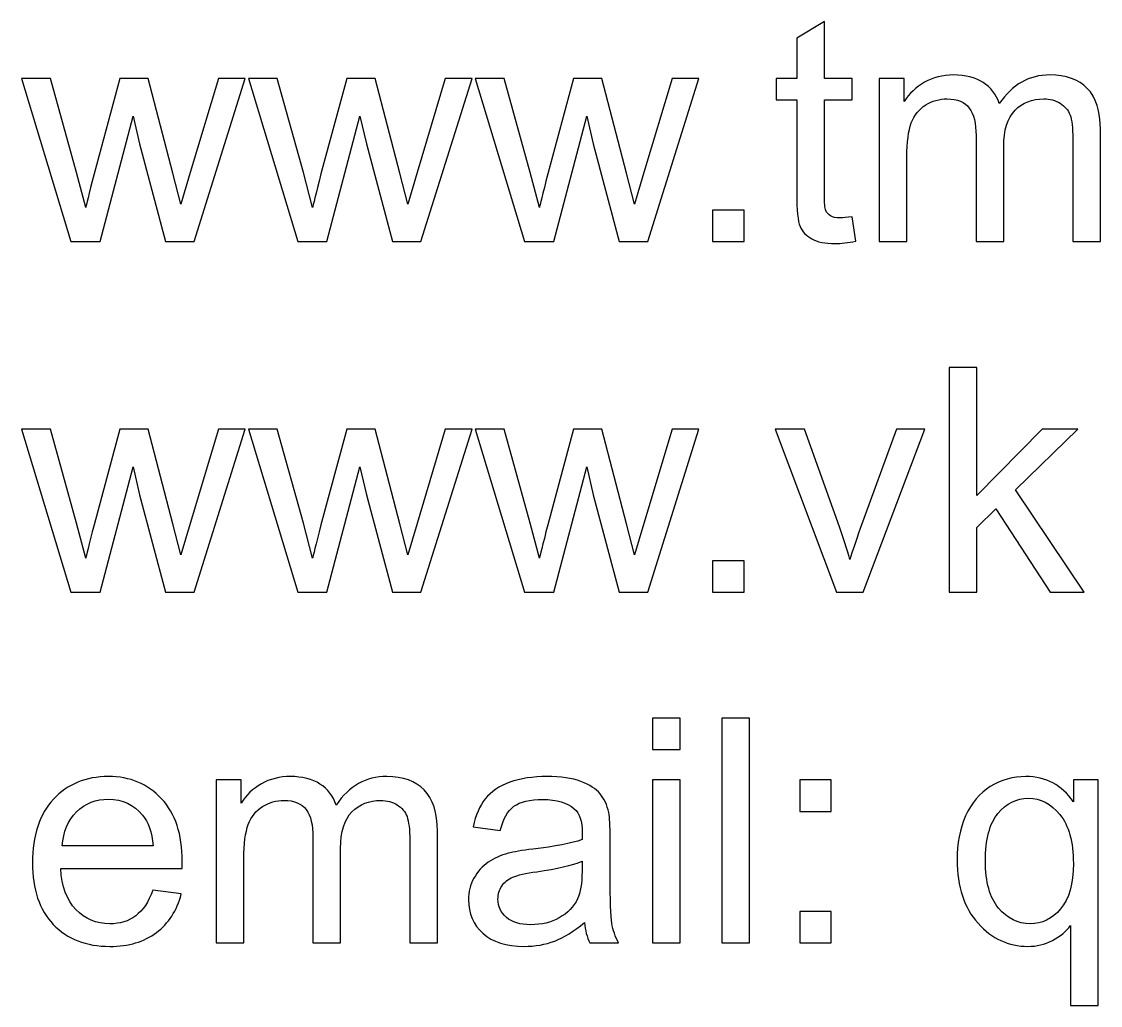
# Model space of a CAD drawing. Header units: centimetres. Extents: x 259 to 610, y 357 to 1252.
# Drawn here: x 290.04 to 302.15, y 985.26 to 996.31 of the extents above; entities that cross this region are included whole.
import ezdxf

# ---------------------------------------------------------------- set-up
doc = ezdxf.new("R2010")
doc.units = ezdxf.units.CM
doc.header["$MEASUREMENT"] = 0
doc.layers.add('layer 1', color=7, linetype='Continuous')

msp = doc.modelspace()

# ---------------------------------------------------------------- linework, layer by layer
at = {"layer": 'layer 1', "color": 250}
for points, knots in [([(299.36436, 994.11809), (299.36436, 994.11809), (299.40669, 993.8441), (299.40669, 993.8441), (299.40669, 993.8441), (299.31967, 993.82587), (299.24147, 993.81647), (299.17327, 993.81647), (299.17327, 993.81647), (299.06097, 993.81647), (298.97395, 993.8341), (298.91163, 993.86997), (298.91163, 993.86997), (298.84989, 993.90584), (298.80638, 993.95228), (298.7811, 994.01049), (298.7811, 994.01049), (298.75582, 994.0687), (298.74347, 994.191), (298.74347, 994.37738), (298.74347, 994.37738), (298.74347, 994.37738), (298.74347, 995.43218), (298.74347, 995.43218), (298.74347, 995.43218), (298.74347, 995.43218), (298.51416, 995.43218), (298.51416, 995.43218), (298.51416, 995.43218), (298.51416, 995.43218), (298.51416, 995.67207), (298.51416, 995.67207), (298.51416, 995.67207), (298.51416, 995.67207), (298.74347, 995.67207), (298.74347, 995.67207), (298.74347, 995.67207), (298.74347, 995.67207), (298.74347, 996.1248), (298.74347, 996.1248), (298.74347, 996.1248), (298.74347, 996.1248), (299.05391, 996.31119), (299.05391, 996.31119), (299.05391, 996.31119), (299.05391, 996.31119), (299.05391, 995.67207), (299.05391, 995.67207), (299.05391, 995.67207), (299.05391, 995.67207), (299.36436, 995.67207), (299.36436, 995.67207), (299.36436, 995.67207), (299.36436, 995.67207), (299.36436, 995.43218), (299.36436, 995.43218), (299.36436, 995.43218), (299.36436, 995.43218), (299.05391, 995.43218), (299.05391, 995.43218), (299.05391, 995.43218), (299.05391, 995.43218), (299.05391, 994.35974), (299.05391, 994.35974), (299.05391, 994.35974), (299.05391, 994.27096), (299.0592, 994.21393), (299.07038, 994.18865), (299.07038, 994.18865), (299.08096, 994.16336), (299.0986, 994.14337), (299.12329, 994.12809), (299.12329, 994.12809), (299.14799, 994.11339), (299.18326, 994.10574), (299.22913, 994.10574), (299.22913, 994.10574), (299.26323, 994.10574), (299.3085, 994.10986), (299.36436, 994.11809)], [0, 0, 0, 0, 0.04761905, 0.04761905, 0.04761905, 0.04761905, 0.0952381, 0.0952381, 0.0952381, 0.0952381, 0.14285714, 0.14285714, 0.14285714, 0.14285714, 0.19047619, 0.19047619, 0.19047619, 0.19047619, 0.23809524, 0.23809524, 0.23809524, 0.23809524, 0.28571429, 0.28571429, 0.28571429, 0.28571429, 0.33333333, 0.33333333, 0.33333333, 0.33333333, 0.38095238, 0.38095238, 0.38095238, 0.38095238, 0.42857143, 0.42857143, 0.42857143, 0.42857143, 0.47619048, 0.47619048, 0.47619048, 0.47619048, 0.52380952, 0.52380952, 0.52380952, 0.52380952, 0.57142857, 0.57142857, 0.57142857, 0.57142857, 0.61904762, 0.61904762, 0.61904762, 0.61904762, 0.66666667, 0.66666667, 0.66666667, 0.66666667, 0.71428571, 0.71428571, 0.71428571, 0.71428571, 0.76190476, 0.76190476, 0.76190476, 0.76190476, 0.80952381, 0.80952381, 0.80952381, 0.80952381, 0.85714286, 0.85714286, 0.85714286, 0.85714286, 0.9047619, 0.9047619, 0.9047619, 0.9047619, 1, 1, 1, 1]), ([(299.67068, 993.84116), (299.67068, 993.84116), (299.67068, 995.67207), (299.67068, 995.67207), (299.67068, 995.67207), (299.67068, 995.67207), (299.94938, 995.67207), (299.94938, 995.67207), (299.94938, 995.67207), (299.94938, 995.67207), (299.94938, 995.41337), (299.94938, 995.41337), (299.94938, 995.41337), (300.00641, 995.50274), (300.08284, 995.57506), (300.17809, 995.62915), (300.17809, 995.62915), (300.27334, 995.68383), (300.38153, 995.71088), (300.50324, 995.71088), (300.50324, 995.71088), (300.63847, 995.71088), (300.74959, 995.68266), (300.83602, 995.6268), (300.83602, 995.6268), (300.92245, 995.57036), (300.9836, 995.49216), (301.01888, 995.39103), (301.01888, 995.39103), (301.16469, 995.60446), (301.35343, 995.71088), (301.58626, 995.71088), (301.58626, 995.71088), (301.76853, 995.71088), (301.90905, 995.6609), (302.00665, 995.56036), (302.00665, 995.56036), (302.10484, 995.45982), (302.15423, 995.30518), (302.15423, 995.09646), (302.15423, 995.09646), (302.15423, 995.09646), (302.15423, 993.84116), (302.15423, 993.84116), (302.15423, 993.84116), (302.15423, 993.84116), (301.84379, 993.84116), (301.84379, 993.84116), (301.84379, 993.84116), (301.84379, 993.84116), (301.84379, 994.99356), (301.84379, 994.99356), (301.84379, 994.99356), (301.84379, 995.11704), (301.83321, 995.20641), (301.81322, 995.26109), (301.81322, 995.26109), (301.79322, 995.31577), (301.75677, 995.35928), (301.70327, 995.39279), (301.70327, 995.39279), (301.65035, 995.4263), (301.58803, 995.44277), (301.51688, 995.44277), (301.51688, 995.44277), (301.38753, 995.44277), (301.28052, 995.39985), (301.19527, 995.31459), (301.19527, 995.31459), (301.11001, 995.22875), (301.06768, 995.09175), (301.06768, 994.90361), (301.06768, 994.90361), (301.06768, 994.90361), (301.06768, 993.84116), (301.06768, 993.84116), (301.06768, 993.84116), (301.06768, 993.84116), (300.75724, 993.84116), (300.75724, 993.84116), (300.75724, 993.84116), (300.75724, 993.84116), (300.75724, 995.02943), (300.75724, 995.02943), (300.75724, 995.02943), (300.75724, 995.16701), (300.73195, 995.27049), (300.68139, 995.33929), (300.68139, 995.33929), (300.63082, 995.40808), (300.54792, 995.44277), (300.43327, 995.44277), (300.43327, 995.44277), (300.34625, 995.44277), (300.2657, 995.41984), (300.19162, 995.37398), (300.19162, 995.37398), (300.11753, 995.32812), (300.06403, 995.26109), (300.03052, 995.17231), (300.03052, 995.17231), (299.99759, 995.08411), (299.98113, 994.95652), (299.98113, 994.79013), (299.98113, 994.79013), (299.98113, 994.79013), (299.98113, 993.84116), (299.98113, 993.84116), (299.98113, 993.84116), (299.98113, 993.84116), (299.67068, 993.84116), (299.67068, 993.84116)], [0, 0, 0, 0, 0.03448276, 0.03448276, 0.03448276, 0.03448276, 0.06896552, 0.06896552, 0.06896552, 0.06896552, 0.10344828, 0.10344828, 0.10344828, 0.10344828, 0.13793103, 0.13793103, 0.13793103, 0.13793103, 0.17241379, 0.17241379, 0.17241379, 0.17241379, 0.20689655, 0.20689655, 0.20689655, 0.20689655, 0.24137931, 0.24137931, 0.24137931, 0.24137931, 0.27586207, 0.27586207, 0.27586207, 0.27586207, 0.31034483, 0.31034483, 0.31034483, 0.31034483, 0.34482759, 0.34482759, 0.34482759, 0.34482759, 0.37931034, 0.37931034, 0.37931034, 0.37931034, 0.4137931, 0.4137931, 0.4137931, 0.4137931, 0.44827586, 0.44827586, 0.44827586, 0.44827586, 0.48275862, 0.48275862, 0.48275862, 0.48275862, 0.51724138, 0.51724138, 0.51724138, 0.51724138, 0.55172414, 0.55172414, 0.55172414, 0.55172414, 0.5862069, 0.5862069, 0.5862069, 0.5862069, 0.62068966, 0.62068966, 0.62068966, 0.62068966, 0.65517241, 0.65517241, 0.65517241, 0.65517241, 0.68965517, 0.68965517, 0.68965517, 0.68965517, 0.72413793, 0.72413793, 0.72413793, 0.72413793, 0.75862069, 0.75862069, 0.75862069, 0.75862069, 0.79310345, 0.79310345, 0.79310345, 0.79310345, 0.82758621, 0.82758621, 0.82758621, 0.82758621, 0.86206897, 0.86206897, 0.86206897, 0.86206897, 0.89655172, 0.89655172, 0.89655172, 0.89655172, 0.93103448, 0.93103448, 0.93103448, 0.93103448, 1, 1, 1, 1]), ([(290.59138, 993.84116), (290.59138, 993.84116), (290.03811, 995.67207), (290.03811, 995.67207), (290.03811, 995.67207), (290.03811, 995.67207), (290.36266, 995.67207), (290.36266, 995.67207), (290.36266, 995.67207), (290.36266, 995.67207), (290.65488, 994.61551), (290.65488, 994.61551), (290.65488, 994.61551), (290.65488, 994.61551), (290.75836, 994.22216), (290.75836, 994.22216), (290.75836, 994.22216), (290.76248, 994.24156), (290.79423, 994.36739), (290.85302, 994.59963), (290.85302, 994.59963), (290.85302, 994.59963), (291.14289, 995.67207), (291.14289, 995.67207), (291.14289, 995.67207), (291.14289, 995.67207), (291.46098, 995.67207), (291.46098, 995.67207), (291.46098, 995.67207), (291.46098, 995.67207), (291.73673, 994.60904), (291.73673, 994.60904), (291.73673, 994.60904), (291.73673, 994.60904), (291.82669, 994.26038), (291.82669, 994.26038), (291.82669, 994.26038), (291.82669, 994.26038), (291.93193, 994.61374), (291.93193, 994.61374), (291.93193, 994.61374), (291.93193, 994.61374), (292.24826, 995.67207), (292.24826, 995.67207), (292.24826, 995.67207), (292.24826, 995.67207), (292.54988, 995.67207), (292.54988, 995.67207), (292.54988, 995.67207), (292.54988, 995.67207), (291.97544, 993.84116), (291.97544, 993.84116), (291.97544, 993.84116), (291.97544, 993.84116), (291.65442, 993.84116), (291.65442, 993.84116), (291.65442, 993.84116), (291.65442, 993.84116), (291.36396, 994.93653), (291.36396, 994.93653), (291.36396, 994.93653), (291.36396, 994.93653), (291.29047, 995.24992), (291.29047, 995.24992), (291.29047, 995.24992), (291.29047, 995.24992), (290.92005, 993.84116), (290.92005, 993.84116), (290.92005, 993.84116), (290.92005, 993.84116), (290.59138, 993.84116), (290.59138, 993.84116)], [0, 0, 0, 0, 0.05263158, 0.05263158, 0.05263158, 0.05263158, 0.10526316, 0.10526316, 0.10526316, 0.10526316, 0.15789474, 0.15789474, 0.15789474, 0.15789474, 0.21052632, 0.21052632, 0.21052632, 0.21052632, 0.26315789, 0.26315789, 0.26315789, 0.26315789, 0.31578947, 0.31578947, 0.31578947, 0.31578947, 0.36842105, 0.36842105, 0.36842105, 0.36842105, 0.42105263, 0.42105263, 0.42105263, 0.42105263, 0.47368421, 0.47368421, 0.47368421, 0.47368421, 0.52631579, 0.52631579, 0.52631579, 0.52631579, 0.57894737, 0.57894737, 0.57894737, 0.57894737, 0.63157895, 0.63157895, 0.63157895, 0.63157895, 0.68421053, 0.68421053, 0.68421053, 0.68421053, 0.73684211, 0.73684211, 0.73684211, 0.73684211, 0.78947368, 0.78947368, 0.78947368, 0.78947368, 0.84210526, 0.84210526, 0.84210526, 0.84210526, 0.89473684, 0.89473684, 0.89473684, 0.89473684, 1, 1, 1, 1]), ([(293.13902, 993.84116), (293.13902, 993.84116), (292.58575, 995.67207), (292.58575, 995.67207), (292.58575, 995.67207), (292.58575, 995.67207), (292.9103, 995.67207), (292.9103, 995.67207), (292.9103, 995.67207), (292.9103, 995.67207), (293.20252, 994.61551), (293.20252, 994.61551), (293.20252, 994.61551), (293.20252, 994.61551), (293.306, 994.22216), (293.306, 994.22216), (293.306, 994.22216), (293.31012, 994.24156), (293.34187, 994.36739), (293.40066, 994.59963), (293.40066, 994.59963), (293.40066, 994.59963), (293.69053, 995.67207), (293.69053, 995.67207), (293.69053, 995.67207), (293.69053, 995.67207), (294.00862, 995.67207), (294.00862, 995.67207), (294.00862, 995.67207), (294.00862, 995.67207), (294.28437, 994.60904), (294.28437, 994.60904), (294.28437, 994.60904), (294.28437, 994.60904), (294.37433, 994.26038), (294.37433, 994.26038), (294.37433, 994.26038), (294.37433, 994.26038), (294.47957, 994.61374), (294.47957, 994.61374), (294.47957, 994.61374), (294.47957, 994.61374), (294.7959, 995.67207), (294.7959, 995.67207), (294.7959, 995.67207), (294.7959, 995.67207), (295.09752, 995.67207), (295.09752, 995.67207), (295.09752, 995.67207), (295.09752, 995.67207), (294.52308, 993.84116), (294.52308, 993.84116), (294.52308, 993.84116), (294.52308, 993.84116), (294.20206, 993.84116), (294.20206, 993.84116), (294.20206, 993.84116), (294.20206, 993.84116), (293.9116, 994.93653), (293.9116, 994.93653), (293.9116, 994.93653), (293.9116, 994.93653), (293.83811, 995.24992), (293.83811, 995.24992), (293.83811, 995.24992), (293.83811, 995.24992), (293.46769, 993.84116), (293.46769, 993.84116), (293.46769, 993.84116), (293.46769, 993.84116), (293.13902, 993.84116), (293.13902, 993.84116)], [0, 0, 0, 0, 0.05263158, 0.05263158, 0.05263158, 0.05263158, 0.10526316, 0.10526316, 0.10526316, 0.10526316, 0.15789474, 0.15789474, 0.15789474, 0.15789474, 0.21052632, 0.21052632, 0.21052632, 0.21052632, 0.26315789, 0.26315789, 0.26315789, 0.26315789, 0.31578947, 0.31578947, 0.31578947, 0.31578947, 0.36842105, 0.36842105, 0.36842105, 0.36842105, 0.42105263, 0.42105263, 0.42105263, 0.42105263, 0.47368421, 0.47368421, 0.47368421, 0.47368421, 0.52631579, 0.52631579, 0.52631579, 0.52631579, 0.57894737, 0.57894737, 0.57894737, 0.57894737, 0.63157895, 0.63157895, 0.63157895, 0.63157895, 0.68421053, 0.68421053, 0.68421053, 0.68421053, 0.73684211, 0.73684211, 0.73684211, 0.73684211, 0.78947368, 0.78947368, 0.78947368, 0.78947368, 0.84210526, 0.84210526, 0.84210526, 0.84210526, 0.89473684, 0.89473684, 0.89473684, 0.89473684, 1, 1, 1, 1]), ([(295.68666, 993.84116), (295.68666, 993.84116), (295.13339, 995.67207), (295.13339, 995.67207), (295.13339, 995.67207), (295.13339, 995.67207), (295.45794, 995.67207), (295.45794, 995.67207), (295.45794, 995.67207), (295.45794, 995.67207), (295.75016, 994.61551), (295.75016, 994.61551), (295.75016, 994.61551), (295.75016, 994.61551), (295.85364, 994.22216), (295.85364, 994.22216), (295.85364, 994.22216), (295.85776, 994.24156), (295.88951, 994.36739), (295.9483, 994.59963), (295.9483, 994.59963), (295.9483, 994.59963), (296.23817, 995.67207), (296.23817, 995.67207), (296.23817, 995.67207), (296.23817, 995.67207), (296.55626, 995.67207), (296.55626, 995.67207), (296.55626, 995.67207), (296.55626, 995.67207), (296.83201, 994.60904), (296.83201, 994.60904), (296.83201, 994.60904), (296.83201, 994.60904), (296.92197, 994.26038), (296.92197, 994.26038), (296.92197, 994.26038), (296.92197, 994.26038), (297.02721, 994.61374), (297.02721, 994.61374), (297.02721, 994.61374), (297.02721, 994.61374), (297.34354, 995.67207), (297.34354, 995.67207), (297.34354, 995.67207), (297.34354, 995.67207), (297.64516, 995.67207), (297.64516, 995.67207), (297.64516, 995.67207), (297.64516, 995.67207), (297.07072, 993.84116), (297.07072, 993.84116), (297.07072, 993.84116), (297.07072, 993.84116), (296.7497, 993.84116), (296.7497, 993.84116), (296.7497, 993.84116), (296.7497, 993.84116), (296.45924, 994.93653), (296.45924, 994.93653), (296.45924, 994.93653), (296.45924, 994.93653), (296.38575, 995.24992), (296.38575, 995.24992), (296.38575, 995.24992), (296.38575, 995.24992), (296.01533, 993.84116), (296.01533, 993.84116), (296.01533, 993.84116), (296.01533, 993.84116), (295.68666, 993.84116), (295.68666, 993.84116)], [0, 0, 0, 0, 0.05263158, 0.05263158, 0.05263158, 0.05263158, 0.10526316, 0.10526316, 0.10526316, 0.10526316, 0.15789474, 0.15789474, 0.15789474, 0.15789474, 0.21052632, 0.21052632, 0.21052632, 0.21052632, 0.26315789, 0.26315789, 0.26315789, 0.26315789, 0.31578947, 0.31578947, 0.31578947, 0.31578947, 0.36842105, 0.36842105, 0.36842105, 0.36842105, 0.42105263, 0.42105263, 0.42105263, 0.42105263, 0.47368421, 0.47368421, 0.47368421, 0.47368421, 0.52631579, 0.52631579, 0.52631579, 0.52631579, 0.57894737, 0.57894737, 0.57894737, 0.57894737, 0.63157895, 0.63157895, 0.63157895, 0.63157895, 0.68421053, 0.68421053, 0.68421053, 0.68421053, 0.73684211, 0.73684211, 0.73684211, 0.73684211, 0.78947368, 0.78947368, 0.78947368, 0.78947368, 0.84210526, 0.84210526, 0.84210526, 0.84210526, 0.89473684, 0.89473684, 0.89473684, 0.89473684, 1, 1, 1, 1]), ([(297.79862, 993.84116), (297.79862, 993.84116), (297.79862, 994.19394), (297.79862, 994.19394), (297.79862, 994.19394), (297.79862, 994.19394), (298.15139, 994.19394), (298.15139, 994.19394), (298.15139, 994.19394), (298.15139, 994.19394), (298.15139, 993.84116), (298.15139, 993.84116), (298.15139, 993.84116), (298.15139, 993.84116), (297.79862, 993.84116), (297.79862, 993.84116)], [0, 0, 0, 0, 0.2, 0.2, 0.2, 0.2, 0.4, 0.4, 0.4, 0.4, 0.6, 0.6, 0.6, 0.6, 1, 1, 1, 1]), ([(300.45561, 989.90005), (300.45561, 989.90005), (300.45561, 992.42593), (300.45561, 992.42593), (300.45561, 992.42593), (300.45561, 992.42593), (300.76605, 992.42593), (300.76605, 992.42593), (300.76605, 992.42593), (300.76605, 992.42593), (300.76605, 990.98719), (300.76605, 990.98719), (300.76605, 990.98719), (300.76605, 990.98719), (301.49983, 991.73096), (301.49983, 991.73096), (301.49983, 991.73096), (301.49983, 991.73096), (301.90082, 991.73096), (301.90082, 991.73096), (301.90082, 991.73096), (301.90082, 991.73096), (301.20232, 991.05069), (301.20232, 991.05069), (301.20232, 991.05069), (301.20232, 991.05069), (301.97137, 989.90005), (301.97137, 989.90005), (301.97137, 989.90005), (301.97137, 989.90005), (301.5892, 989.90005), (301.5892, 989.90005), (301.5892, 989.90005), (301.5892, 989.90005), (300.98125, 990.8355), (300.98125, 990.8355), (300.98125, 990.8355), (300.98125, 990.8355), (300.76605, 990.62618), (300.76605, 990.62618), (300.76605, 990.62618), (300.76605, 990.62618), (300.76605, 989.90005), (300.76605, 989.90005), (300.76605, 989.90005), (300.76605, 989.90005), (300.45561, 989.90005), (300.45561, 989.90005)], [0, 0, 0, 0, 0.07692308, 0.07692308, 0.07692308, 0.07692308, 0.15384615, 0.15384615, 0.15384615, 0.15384615, 0.23076923, 0.23076923, 0.23076923, 0.23076923, 0.30769231, 0.30769231, 0.30769231, 0.30769231, 0.38461538, 0.38461538, 0.38461538, 0.38461538, 0.46153846, 0.46153846, 0.46153846, 0.46153846, 0.53846154, 0.53846154, 0.53846154, 0.53846154, 0.61538462, 0.61538462, 0.61538462, 0.61538462, 0.69230769, 0.69230769, 0.69230769, 0.69230769, 0.76923077, 0.76923077, 0.76923077, 0.76923077, 0.84615385, 0.84615385, 0.84615385, 0.84615385, 1, 1, 1, 1]), ([(290.59138, 989.90005), (290.59138, 989.90005), (290.03811, 991.73096), (290.03811, 991.73096), (290.03811, 991.73096), (290.03811, 991.73096), (290.36266, 991.73096), (290.36266, 991.73096), (290.36266, 991.73096), (290.36266, 991.73096), (290.65488, 990.6744), (290.65488, 990.6744), (290.65488, 990.6744), (290.65488, 990.6744), (290.75836, 990.28105), (290.75836, 990.28105), (290.75836, 990.28105), (290.76248, 990.30045), (290.79423, 990.42628), (290.85302, 990.65852), (290.85302, 990.65852), (290.85302, 990.65852), (291.14289, 991.73096), (291.14289, 991.73096), (291.14289, 991.73096), (291.14289, 991.73096), (291.46098, 991.73096), (291.46098, 991.73096), (291.46098, 991.73096), (291.46098, 991.73096), (291.73673, 990.66793), (291.73673, 990.66793), (291.73673, 990.66793), (291.73673, 990.66793), (291.82669, 990.31927), (291.82669, 990.31927), (291.82669, 990.31927), (291.82669, 990.31927), (291.93193, 990.67263), (291.93193, 990.67263), (291.93193, 990.67263), (291.93193, 990.67263), (292.24826, 991.73096), (292.24826, 991.73096), (292.24826, 991.73096), (292.24826, 991.73096), (292.54988, 991.73096), (292.54988, 991.73096), (292.54988, 991.73096), (292.54988, 991.73096), (291.97544, 989.90005), (291.97544, 989.90005), (291.97544, 989.90005), (291.97544, 989.90005), (291.65442, 989.90005), (291.65442, 989.90005), (291.65442, 989.90005), (291.65442, 989.90005), (291.36396, 990.99542), (291.36396, 990.99542), (291.36396, 990.99542), (291.36396, 990.99542), (291.29047, 991.30881), (291.29047, 991.30881), (291.29047, 991.30881), (291.29047, 991.30881), (290.92005, 989.90005), (290.92005, 989.90005), (290.92005, 989.90005), (290.92005, 989.90005), (290.59138, 989.90005), (290.59138, 989.90005)], [0, 0, 0, 0, 0.05263158, 0.05263158, 0.05263158, 0.05263158, 0.10526316, 0.10526316, 0.10526316, 0.10526316, 0.15789474, 0.15789474, 0.15789474, 0.15789474, 0.21052632, 0.21052632, 0.21052632, 0.21052632, 0.26315789, 0.26315789, 0.26315789, 0.26315789, 0.31578947, 0.31578947, 0.31578947, 0.31578947, 0.36842105, 0.36842105, 0.36842105, 0.36842105, 0.42105263, 0.42105263, 0.42105263, 0.42105263, 0.47368421, 0.47368421, 0.47368421, 0.47368421, 0.52631579, 0.52631579, 0.52631579, 0.52631579, 0.57894737, 0.57894737, 0.57894737, 0.57894737, 0.63157895, 0.63157895, 0.63157895, 0.63157895, 0.68421053, 0.68421053, 0.68421053, 0.68421053, 0.73684211, 0.73684211, 0.73684211, 0.73684211, 0.78947368, 0.78947368, 0.78947368, 0.78947368, 0.84210526, 0.84210526, 0.84210526, 0.84210526, 0.89473684, 0.89473684, 0.89473684, 0.89473684, 1, 1, 1, 1]), ([(293.13902, 989.90005), (293.13902, 989.90005), (292.58575, 991.73096), (292.58575, 991.73096), (292.58575, 991.73096), (292.58575, 991.73096), (292.9103, 991.73096), (292.9103, 991.73096), (292.9103, 991.73096), (292.9103, 991.73096), (293.20252, 990.6744), (293.20252, 990.6744), (293.20252, 990.6744), (293.20252, 990.6744), (293.306, 990.28105), (293.306, 990.28105), (293.306, 990.28105), (293.31012, 990.30045), (293.34187, 990.42628), (293.40066, 990.65852), (293.40066, 990.65852), (293.40066, 990.65852), (293.69053, 991.73096), (293.69053, 991.73096), (293.69053, 991.73096), (293.69053, 991.73096), (294.00862, 991.73096), (294.00862, 991.73096), (294.00862, 991.73096), (294.00862, 991.73096), (294.28437, 990.66793), (294.28437, 990.66793), (294.28437, 990.66793), (294.28437, 990.66793), (294.37433, 990.31927), (294.37433, 990.31927), (294.37433, 990.31927), (294.37433, 990.31927), (294.47957, 990.67263), (294.47957, 990.67263), (294.47957, 990.67263), (294.47957, 990.67263), (294.7959, 991.73096), (294.7959, 991.73096), (294.7959, 991.73096), (294.7959, 991.73096), (295.09752, 991.73096), (295.09752, 991.73096), (295.09752, 991.73096), (295.09752, 991.73096), (294.52308, 989.90005), (294.52308, 989.90005), (294.52308, 989.90005), (294.52308, 989.90005), (294.20206, 989.90005), (294.20206, 989.90005), (294.20206, 989.90005), (294.20206, 989.90005), (293.9116, 990.99542), (293.9116, 990.99542), (293.9116, 990.99542), (293.9116, 990.99542), (293.83811, 991.30881), (293.83811, 991.30881), (293.83811, 991.30881), (293.83811, 991.30881), (293.46769, 989.90005), (293.46769, 989.90005), (293.46769, 989.90005), (293.46769, 989.90005), (293.13902, 989.90005), (293.13902, 989.90005)], [0, 0, 0, 0, 0.05263158, 0.05263158, 0.05263158, 0.05263158, 0.10526316, 0.10526316, 0.10526316, 0.10526316, 0.15789474, 0.15789474, 0.15789474, 0.15789474, 0.21052632, 0.21052632, 0.21052632, 0.21052632, 0.26315789, 0.26315789, 0.26315789, 0.26315789, 0.31578947, 0.31578947, 0.31578947, 0.31578947, 0.36842105, 0.36842105, 0.36842105, 0.36842105, 0.42105263, 0.42105263, 0.42105263, 0.42105263, 0.47368421, 0.47368421, 0.47368421, 0.47368421, 0.52631579, 0.52631579, 0.52631579, 0.52631579, 0.57894737, 0.57894737, 0.57894737, 0.57894737, 0.63157895, 0.63157895, 0.63157895, 0.63157895, 0.68421053, 0.68421053, 0.68421053, 0.68421053, 0.73684211, 0.73684211, 0.73684211, 0.73684211, 0.78947368, 0.78947368, 0.78947368, 0.78947368, 0.84210526, 0.84210526, 0.84210526, 0.84210526, 0.89473684, 0.89473684, 0.89473684, 0.89473684, 1, 1, 1, 1]), ([(295.68666, 989.90005), (295.68666, 989.90005), (295.13339, 991.73096), (295.13339, 991.73096), (295.13339, 991.73096), (295.13339, 991.73096), (295.45794, 991.73096), (295.45794, 991.73096), (295.45794, 991.73096), (295.45794, 991.73096), (295.75016, 990.6744), (295.75016, 990.6744), (295.75016, 990.6744), (295.75016, 990.6744), (295.85364, 990.28105), (295.85364, 990.28105), (295.85364, 990.28105), (295.85776, 990.30045), (295.88951, 990.42628), (295.9483, 990.65852), (295.9483, 990.65852), (295.9483, 990.65852), (296.23817, 991.73096), (296.23817, 991.73096), (296.23817, 991.73096), (296.23817, 991.73096), (296.55626, 991.73096), (296.55626, 991.73096), (296.55626, 991.73096), (296.55626, 991.73096), (296.83201, 990.66793), (296.83201, 990.66793), (296.83201, 990.66793), (296.83201, 990.66793), (296.92197, 990.31927), (296.92197, 990.31927), (296.92197, 990.31927), (296.92197, 990.31927), (297.02721, 990.67263), (297.02721, 990.67263), (297.02721, 990.67263), (297.02721, 990.67263), (297.34354, 991.73096), (297.34354, 991.73096), (297.34354, 991.73096), (297.34354, 991.73096), (297.64516, 991.73096), (297.64516, 991.73096), (297.64516, 991.73096), (297.64516, 991.73096), (297.07072, 989.90005), (297.07072, 989.90005), (297.07072, 989.90005), (297.07072, 989.90005), (296.7497, 989.90005), (296.7497, 989.90005), (296.7497, 989.90005), (296.7497, 989.90005), (296.45924, 990.99542), (296.45924, 990.99542), (296.45924, 990.99542), (296.45924, 990.99542), (296.38575, 991.30881), (296.38575, 991.30881), (296.38575, 991.30881), (296.38575, 991.30881), (296.01533, 989.90005), (296.01533, 989.90005), (296.01533, 989.90005), (296.01533, 989.90005), (295.68666, 989.90005), (295.68666, 989.90005)], [0, 0, 0, 0, 0.05263158, 0.05263158, 0.05263158, 0.05263158, 0.10526316, 0.10526316, 0.10526316, 0.10526316, 0.15789474, 0.15789474, 0.15789474, 0.15789474, 0.21052632, 0.21052632, 0.21052632, 0.21052632, 0.26315789, 0.26315789, 0.26315789, 0.26315789, 0.31578947, 0.31578947, 0.31578947, 0.31578947, 0.36842105, 0.36842105, 0.36842105, 0.36842105, 0.42105263, 0.42105263, 0.42105263, 0.42105263, 0.47368421, 0.47368421, 0.47368421, 0.47368421, 0.52631579, 0.52631579, 0.52631579, 0.52631579, 0.57894737, 0.57894737, 0.57894737, 0.57894737, 0.63157895, 0.63157895, 0.63157895, 0.63157895, 0.68421053, 0.68421053, 0.68421053, 0.68421053, 0.73684211, 0.73684211, 0.73684211, 0.73684211, 0.78947368, 0.78947368, 0.78947368, 0.78947368, 0.84210526, 0.84210526, 0.84210526, 0.84210526, 0.89473684, 0.89473684, 0.89473684, 0.89473684, 1, 1, 1, 1]), ([(299.19091, 989.90005), (299.19091, 989.90005), (298.50005, 991.73096), (298.50005, 991.73096), (298.50005, 991.73096), (298.50005, 991.73096), (298.83225, 991.73096), (298.83225, 991.73096), (298.83225, 991.73096), (298.83225, 991.73096), (299.22383, 990.63441), (299.22383, 990.63441), (299.22383, 990.63441), (299.26617, 990.51623), (299.30556, 990.39335), (299.34143, 990.26576), (299.34143, 990.26576), (299.36906, 990.36219), (299.40728, 990.47802), (299.45725, 990.61384), (299.45725, 990.61384), (299.45725, 990.61384), (299.86412, 991.73096), (299.86412, 991.73096), (299.86412, 991.73096), (299.86412, 991.73096), (300.1828, 991.73096), (300.1828, 991.73096), (300.1828, 991.73096), (300.1828, 991.73096), (299.48959, 989.90005), (299.48959, 989.90005), (299.48959, 989.90005), (299.48959, 989.90005), (299.19091, 989.90005), (299.19091, 989.90005)], [0, 0, 0, 0, 0.1, 0.1, 0.1, 0.1, 0.2, 0.2, 0.2, 0.2, 0.3, 0.3, 0.3, 0.3, 0.4, 0.4, 0.4, 0.4, 0.5, 0.5, 0.5, 0.5, 0.6, 0.6, 0.6, 0.6, 0.7, 0.7, 0.7, 0.7, 0.8, 0.8, 0.8, 0.8, 1, 1, 1, 1]), ([(297.79862, 989.90005), (297.79862, 989.90005), (297.79862, 990.25283), (297.79862, 990.25283), (297.79862, 990.25283), (297.79862, 990.25283), (298.15139, 990.25283), (298.15139, 990.25283), (298.15139, 990.25283), (298.15139, 990.25283), (298.15139, 989.90005), (298.15139, 989.90005), (298.15139, 989.90005), (298.15139, 989.90005), (297.79862, 989.90005), (297.79862, 989.90005)], [0, 0, 0, 0, 0.2, 0.2, 0.2, 0.2, 0.4, 0.4, 0.4, 0.4, 0.6, 0.6, 0.6, 0.6, 1, 1, 1, 1]), ([(297.12481, 988.13205), (297.12481, 988.13205), (297.12481, 988.48482), (297.12481, 988.48482), (297.12481, 988.48482), (297.12481, 988.48482), (297.43526, 988.48482), (297.43526, 988.48482), (297.43526, 988.48482), (297.43526, 988.48482), (297.43526, 988.13205), (297.43526, 988.13205), (297.43526, 988.13205), (297.43526, 988.13205), (297.12481, 988.13205), (297.12481, 988.13205)], [0, 0, 0, 0, 0.2, 0.2, 0.2, 0.2, 0.4, 0.4, 0.4, 0.4, 0.6, 0.6, 0.6, 0.6, 1, 1, 1, 1]), ([(297.90151, 985.95894), (297.90151, 985.95894), (297.90151, 988.48482), (297.90151, 988.48482), (297.90151, 988.48482), (297.90151, 988.48482), (298.21195, 988.48482), (298.21195, 988.48482), (298.21195, 988.48482), (298.21195, 988.48482), (298.21195, 985.95894), (298.21195, 985.95894), (298.21195, 985.95894), (298.21195, 985.95894), (297.90151, 985.95894), (297.90151, 985.95894)], [0, 0, 0, 0, 0.2, 0.2, 0.2, 0.2, 0.4, 0.4, 0.4, 0.4, 0.6, 0.6, 0.6, 0.6, 1, 1, 1, 1]), ([(291.51095, 986.55161), (291.51095, 986.55161), (291.83198, 986.50927), (291.83198, 986.50927), (291.83198, 986.50927), (291.782, 986.32289), (291.68852, 986.17766), (291.55211, 986.07477), (291.55211, 986.07477), (291.4157, 985.97188), (291.24167, 985.92013), (291.02941, 985.92013), (291.02941, 985.92013), (290.76248, 985.92013), (290.55081, 986.00245), (290.39441, 986.16708), (290.39441, 986.16708), (290.23802, 986.33112), (290.15982, 986.56219), (290.15982, 986.85911), (290.15982, 986.85911), (290.15982, 987.16603), (290.2386, 987.40474), (290.39677, 987.57407), (290.39677, 987.57407), (290.55493, 987.74399), (290.76013, 987.82866), (291.01236, 987.82866), (291.01236, 987.82866), (291.25637, 987.82866), (291.45568, 987.74576), (291.61032, 987.57936), (291.61032, 987.57936), (291.76495, 987.41297), (291.84256, 987.17896), (291.84256, 986.87734), (291.84256, 986.87734), (291.84256, 986.85911), (291.84198, 986.83148), (291.8408, 986.79502), (291.8408, 986.79502), (291.8408, 986.79502), (290.47732, 986.79502), (290.47732, 986.79502), (290.47732, 986.79502), (290.48908, 986.59453), (290.54552, 986.44048), (290.64783, 986.33406), (290.64783, 986.33406), (290.74954, 986.22764), (290.87713, 986.17413), (291.02941, 986.17413), (291.02941, 986.17413), (291.14289, 986.17413), (291.2399, 986.20412), (291.31987, 986.26409), (291.31987, 986.26409), (291.40042, 986.32406), (291.46392, 986.4199), (291.51095, 986.55161)], [0, 0, 0, 0, 0.0625, 0.0625, 0.0625, 0.0625, 0.125, 0.125, 0.125, 0.125, 0.1875, 0.1875, 0.1875, 0.1875, 0.25, 0.25, 0.25, 0.25, 0.3125, 0.3125, 0.3125, 0.3125, 0.375, 0.375, 0.375, 0.375, 0.4375, 0.4375, 0.4375, 0.4375, 0.5, 0.5, 0.5, 0.5, 0.5625, 0.5625, 0.5625, 0.5625, 0.625, 0.625, 0.625, 0.625, 0.6875, 0.6875, 0.6875, 0.6875, 0.75, 0.75, 0.75, 0.75, 0.8125, 0.8125, 0.8125, 0.8125, 0.875, 0.875, 0.875, 0.875, 1, 1, 1, 1]), ([(292.22415, 985.95894), (292.22415, 985.95894), (292.22415, 987.78985), (292.22415, 987.78985), (292.22415, 987.78985), (292.22415, 987.78985), (292.50285, 987.78985), (292.50285, 987.78985), (292.50285, 987.78985), (292.50285, 987.78985), (292.50285, 987.53115), (292.50285, 987.53115), (292.50285, 987.53115), (292.55988, 987.62052), (292.63631, 987.69284), (292.73156, 987.74693), (292.73156, 987.74693), (292.82681, 987.80161), (292.935, 987.82866), (293.05671, 987.82866), (293.05671, 987.82866), (293.19194, 987.82866), (293.30306, 987.80044), (293.38949, 987.74458), (293.38949, 987.74458), (293.47592, 987.68814), (293.53707, 987.60994), (293.57235, 987.50881), (293.57235, 987.50881), (293.71816, 987.72224), (293.9069, 987.82866), (294.13973, 987.82866), (294.13973, 987.82866), (294.322, 987.82866), (294.46252, 987.77868), (294.56012, 987.67814), (294.56012, 987.67814), (294.65831, 987.5776), (294.7077, 987.42296), (294.7077, 987.21424), (294.7077, 987.21424), (294.7077, 987.21424), (294.7077, 985.95894), (294.7077, 985.95894), (294.7077, 985.95894), (294.7077, 985.95894), (294.39726, 985.95894), (294.39726, 985.95894), (294.39726, 985.95894), (294.39726, 985.95894), (294.39726, 987.11134), (294.39726, 987.11134), (294.39726, 987.11134), (294.39726, 987.23482), (294.38668, 987.32419), (294.36669, 987.37887), (294.36669, 987.37887), (294.34669, 987.43355), (294.31024, 987.47706), (294.25674, 987.51057), (294.25674, 987.51057), (294.20382, 987.54408), (294.1415, 987.56055), (294.07035, 987.56055), (294.07035, 987.56055), (293.941, 987.56055), (293.83399, 987.51763), (293.74874, 987.43237), (293.74874, 987.43237), (293.66348, 987.34653), (293.62115, 987.20953), (293.62115, 987.02139), (293.62115, 987.02139), (293.62115, 987.02139), (293.62115, 985.95894), (293.62115, 985.95894), (293.62115, 985.95894), (293.62115, 985.95894), (293.31071, 985.95894), (293.31071, 985.95894), (293.31071, 985.95894), (293.31071, 985.95894), (293.31071, 987.14721), (293.31071, 987.14721), (293.31071, 987.14721), (293.31071, 987.28479), (293.28542, 987.38827), (293.23486, 987.45707), (293.23486, 987.45707), (293.18429, 987.52586), (293.10139, 987.56055), (292.98674, 987.56055), (292.98674, 987.56055), (292.89972, 987.56055), (292.81917, 987.53762), (292.74509, 987.49176), (292.74509, 987.49176), (292.671, 987.4459), (292.6175, 987.37887), (292.58399, 987.29009), (292.58399, 987.29009), (292.55106, 987.20189), (292.5346, 987.0743), (292.5346, 986.90791), (292.5346, 986.90791), (292.5346, 986.90791), (292.5346, 985.95894), (292.5346, 985.95894), (292.5346, 985.95894), (292.5346, 985.95894), (292.22415, 985.95894), (292.22415, 985.95894)], [0, 0, 0, 0, 0.03448276, 0.03448276, 0.03448276, 0.03448276, 0.06896552, 0.06896552, 0.06896552, 0.06896552, 0.10344828, 0.10344828, 0.10344828, 0.10344828, 0.13793103, 0.13793103, 0.13793103, 0.13793103, 0.17241379, 0.17241379, 0.17241379, 0.17241379, 0.20689655, 0.20689655, 0.20689655, 0.20689655, 0.24137931, 0.24137931, 0.24137931, 0.24137931, 0.27586207, 0.27586207, 0.27586207, 0.27586207, 0.31034483, 0.31034483, 0.31034483, 0.31034483, 0.34482759, 0.34482759, 0.34482759, 0.34482759, 0.37931034, 0.37931034, 0.37931034, 0.37931034, 0.4137931, 0.4137931, 0.4137931, 0.4137931, 0.44827586, 0.44827586, 0.44827586, 0.44827586, 0.48275862, 0.48275862, 0.48275862, 0.48275862, 0.51724138, 0.51724138, 0.51724138, 0.51724138, 0.55172414, 0.55172414, 0.55172414, 0.55172414, 0.5862069, 0.5862069, 0.5862069, 0.5862069, 0.62068966, 0.62068966, 0.62068966, 0.62068966, 0.65517241, 0.65517241, 0.65517241, 0.65517241, 0.68965517, 0.68965517, 0.68965517, 0.68965517, 0.72413793, 0.72413793, 0.72413793, 0.72413793, 0.75862069, 0.75862069, 0.75862069, 0.75862069, 0.79310345, 0.79310345, 0.79310345, 0.79310345, 0.82758621, 0.82758621, 0.82758621, 0.82758621, 0.86206897, 0.86206897, 0.86206897, 0.86206897, 0.89655172, 0.89655172, 0.89655172, 0.89655172, 0.93103448, 0.93103448, 0.93103448, 0.93103448, 1, 1, 1, 1]), ([(296.3587, 986.18825), (296.24346, 986.09006), (296.13233, 986.02126), (296.02591, 985.98069), (296.02591, 985.98069), (295.91949, 985.94013), (295.80542, 985.92013), (295.68313, 985.92013), (295.68313, 985.92013), (295.48205, 985.92013), (295.32741, 985.96894), (295.21923, 986.06712), (295.21923, 986.06712), (295.11104, 986.16473), (295.05695, 986.28996), (295.05695, 986.44224), (295.05695, 986.44224), (295.05695, 986.53161), (295.07753, 986.61334), (295.1181, 986.68742), (295.1181, 986.68742), (295.15926, 986.76151), (295.21276, 986.8203), (295.27861, 986.86499), (295.27861, 986.86499), (295.34505, 986.90967), (295.41913, 986.94378), (295.50204, 986.96671), (295.50204, 986.96671), (295.56318, 986.98258), (295.65549, 986.99787), (295.77838, 987.01316), (295.77838, 987.01316), (296.02885, 987.04255), (296.21406, 987.07842), (296.33224, 987.11958), (296.33224, 987.11958), (296.33341, 987.16191), (296.334, 987.18896), (296.334, 987.20013), (296.334, 987.20013), (296.334, 987.32595), (296.3046, 987.41473), (296.24581, 987.46647), (296.24581, 987.46647), (296.16643, 987.53644), (296.04825, 987.57113), (295.89186, 987.57113), (295.89186, 987.57113), (295.74545, 987.57113), (295.63727, 987.54526), (295.56789, 987.49411), (295.56789, 987.49411), (295.49792, 987.44296), (295.44677, 987.35241), (295.41325, 987.22188), (295.41325, 987.22188), (295.41325, 987.22188), (295.10987, 987.26421), (295.10987, 987.26421), (295.10987, 987.26421), (295.1375, 987.39415), (295.18277, 987.4994), (295.24627, 987.57936), (295.24627, 987.57936), (295.30977, 987.65933), (295.4015, 987.72047), (295.52144, 987.76398), (295.52144, 987.76398), (295.6408, 987.8069), (295.78014, 987.82866), (295.93772, 987.82866), (295.93772, 987.82866), (296.09411, 987.82866), (296.2217, 987.81043), (296.31989, 987.77339), (296.31989, 987.77339), (296.41749, 987.73635), (296.48981, 987.69049), (296.53567, 987.63463), (296.53567, 987.63463), (296.58153, 987.57877), (296.61387, 987.50822), (296.63269, 987.42296), (296.63269, 987.42296), (296.64268, 987.37005), (296.64797, 987.2748), (296.64797, 987.1378), (296.64797, 987.1378), (296.64797, 987.1378), (296.64797, 986.72623), (296.64797, 986.72623), (296.64797, 986.72623), (296.64797, 986.43872), (296.65444, 986.25704), (296.66738, 986.18001), (296.66738, 986.18001), (296.67972, 986.10299), (296.70559, 986.0295), (296.74322, 985.95894), (296.74322, 985.95894), (296.74322, 985.95894), (296.41867, 985.95894), (296.41867, 985.95894), (296.41867, 985.95894), (296.38751, 986.0242), (296.36752, 986.10064), (296.3587, 986.18825)], [0, 0, 0, 0, 0.03571429, 0.03571429, 0.03571429, 0.03571429, 0.07142857, 0.07142857, 0.07142857, 0.07142857, 0.10714286, 0.10714286, 0.10714286, 0.10714286, 0.14285714, 0.14285714, 0.14285714, 0.14285714, 0.17857143, 0.17857143, 0.17857143, 0.17857143, 0.21428571, 0.21428571, 0.21428571, 0.21428571, 0.25, 0.25, 0.25, 0.25, 0.28571429, 0.28571429, 0.28571429, 0.28571429, 0.32142857, 0.32142857, 0.32142857, 0.32142857, 0.35714286, 0.35714286, 0.35714286, 0.35714286, 0.39285714, 0.39285714, 0.39285714, 0.39285714, 0.42857143, 0.42857143, 0.42857143, 0.42857143, 0.46428571, 0.46428571, 0.46428571, 0.46428571, 0.5, 0.5, 0.5, 0.5, 0.53571429, 0.53571429, 0.53571429, 0.53571429, 0.57142857, 0.57142857, 0.57142857, 0.57142857, 0.60714286, 0.60714286, 0.60714286, 0.60714286, 0.64285714, 0.64285714, 0.64285714, 0.64285714, 0.67857143, 0.67857143, 0.67857143, 0.67857143, 0.71428571, 0.71428571, 0.71428571, 0.71428571, 0.75, 0.75, 0.75, 0.75, 0.78571429, 0.78571429, 0.78571429, 0.78571429, 0.82142857, 0.82142857, 0.82142857, 0.82142857, 0.85714286, 0.85714286, 0.85714286, 0.85714286, 0.89285714, 0.89285714, 0.89285714, 0.89285714, 0.92857143, 0.92857143, 0.92857143, 0.92857143, 1, 1, 1, 1]), ([(301.8185, 985.25691), (301.8185, 985.25691), (301.8185, 986.15532), (301.8185, 986.15532), (301.8185, 986.15532), (301.77029, 986.0877), (301.70267, 986.03185), (301.61624, 985.98716), (301.61624, 985.98716), (301.52981, 985.94248), (301.4375, 985.92013), (301.3399, 985.92013), (301.3399, 985.92013), (301.12294, 985.92013), (300.93656, 986.00656), (300.77957, 986.18001), (300.77957, 986.18001), (300.62317, 986.35287), (300.54498, 986.59041), (300.54498, 986.89145), (300.54498, 986.89145), (300.54498, 987.07489), (300.57673, 987.23952), (300.64023, 987.38533), (300.64023, 987.38533), (300.70431, 987.53056), (300.79662, 987.6411), (300.91774, 987.71577), (300.91774, 987.71577), (301.03886, 987.79103), (301.17174, 987.82866), (301.31638, 987.82866), (301.31638, 987.82866), (301.54275, 987.82866), (301.72031, 987.734), (301.85025, 987.54408), (301.85025, 987.54408), (301.85025, 987.54408), (301.85025, 987.78985), (301.85025, 987.78985), (301.85025, 987.78985), (301.85025, 987.78985), (302.12894, 987.78985), (302.12894, 987.78985), (302.12894, 987.78985), (302.12894, 987.78985), (302.12894, 985.25691), (302.12894, 985.25691), (302.12894, 985.25691), (302.12894, 985.25691), (301.8185, 985.25691), (301.8185, 985.25691)], [0, 0, 0, 0, 0.07142857, 0.07142857, 0.07142857, 0.07142857, 0.14285714, 0.14285714, 0.14285714, 0.14285714, 0.21428571, 0.21428571, 0.21428571, 0.21428571, 0.28571429, 0.28571429, 0.28571429, 0.28571429, 0.35714286, 0.35714286, 0.35714286, 0.35714286, 0.42857143, 0.42857143, 0.42857143, 0.42857143, 0.5, 0.5, 0.5, 0.5, 0.57142857, 0.57142857, 0.57142857, 0.57142857, 0.64285714, 0.64285714, 0.64285714, 0.64285714, 0.71428571, 0.71428571, 0.71428571, 0.71428571, 0.78571429, 0.78571429, 0.78571429, 0.78571429, 0.85714286, 0.85714286, 0.85714286, 0.85714286, 1, 1, 1, 1]), ([(297.12481, 985.95894), (297.12481, 985.95894), (297.12481, 987.78985), (297.12481, 987.78985), (297.12481, 987.78985), (297.12481, 987.78985), (297.43526, 987.78985), (297.43526, 987.78985), (297.43526, 987.78985), (297.43526, 987.78985), (297.43526, 985.95894), (297.43526, 985.95894), (297.43526, 985.95894), (297.43526, 985.95894), (297.12481, 985.95894), (297.12481, 985.95894)], [0, 0, 0, 0, 0.2, 0.2, 0.2, 0.2, 0.4, 0.4, 0.4, 0.4, 0.6, 0.6, 0.6, 0.6, 1, 1, 1, 1]), ([(298.77698, 987.43708), (298.77698, 987.43708), (298.77698, 987.78985), (298.77698, 987.78985), (298.77698, 987.78985), (298.77698, 987.78985), (299.12976, 987.78985), (299.12976, 987.78985), (299.12976, 987.78985), (299.12976, 987.78985), (299.12976, 987.43708), (299.12976, 987.43708), (299.12976, 987.43708), (299.12976, 987.43708), (298.77698, 987.43708), (298.77698, 987.43708)], [0, 0, 0, 0, 0.2, 0.2, 0.2, 0.2, 0.4, 0.4, 0.4, 0.4, 0.6, 0.6, 0.6, 0.6, 1, 1, 1, 1]), ([(300.86248, 986.87969), (300.86248, 986.6445), (300.91186, 986.46811), (301.01064, 986.35052), (301.01064, 986.35052), (301.10942, 986.23293), (301.2276, 986.17413), (301.36577, 986.17413), (301.36577, 986.17413), (301.49806, 986.17413), (301.61154, 986.22999), (301.70738, 986.3417), (301.70738, 986.3417), (301.80263, 986.454), (301.85025, 986.62392), (301.85025, 986.85205), (301.85025, 986.85205), (301.85025, 987.09547), (301.79969, 987.27833), (301.69914, 987.40121), (301.69914, 987.40121), (301.5986, 987.52409), (301.48101, 987.58524), (301.34519, 987.58524), (301.34519, 987.58524), (301.21055, 987.58524), (301.09648, 987.52821), (301.003, 987.41415), (301.003, 987.41415), (300.90951, 987.30008), (300.86248, 987.12193), (300.86248, 986.87969)], [0, 0, 0, 0, 0.11111111, 0.11111111, 0.11111111, 0.11111111, 0.22222222, 0.22222222, 0.22222222, 0.22222222, 0.33333333, 0.33333333, 0.33333333, 0.33333333, 0.44444444, 0.44444444, 0.44444444, 0.44444444, 0.55555556, 0.55555556, 0.55555556, 0.55555556, 0.66666667, 0.66666667, 0.66666667, 0.66666667, 0.77777778, 0.77777778, 0.77777778, 0.77777778, 1, 1, 1, 1]), ([(290.49496, 987.04902), (290.49496, 987.04902), (291.51448, 987.04902), (291.51448, 987.04902), (291.51448, 987.04902), (291.50096, 987.20307), (291.46156, 987.31831), (291.39748, 987.39533), (291.39748, 987.39533), (291.29929, 987.51469), (291.17111, 987.57466), (291.01413, 987.57466), (291.01413, 987.57466), (290.87184, 987.57466), (290.75248, 987.52703), (290.65547, 987.43178), (290.65547, 987.43178), (290.55904, 987.33653), (290.50554, 987.20895), (290.49496, 987.04902)], [0, 0, 0, 0, 0.16666667, 0.16666667, 0.16666667, 0.16666667, 0.33333333, 0.33333333, 0.33333333, 0.33333333, 0.5, 0.5, 0.5, 0.5, 0.66666667, 0.66666667, 0.66666667, 0.66666667, 1, 1, 1, 1]), ([(296.334, 986.87616), (296.22111, 986.8303), (296.05178, 986.79149), (295.826, 986.75974), (295.826, 986.75974), (295.69783, 986.74152), (295.60728, 986.72094), (295.55437, 986.69801), (295.55437, 986.69801), (295.50145, 986.67508), (295.46088, 986.64156), (295.43207, 986.59805), (295.43207, 986.59805), (295.40326, 986.55396), (295.38856, 986.50516), (295.38856, 986.45106), (295.38856, 986.45106), (295.38856, 986.36934), (295.41972, 986.30055), (295.48263, 986.24587), (295.48263, 986.24587), (295.54555, 986.19118), (295.63727, 986.16355), (295.7578, 986.16355), (295.7578, 986.16355), (295.87716, 986.16355), (295.98358, 986.18942), (296.07706, 986.24175), (296.07706, 986.24175), (296.16996, 986.29349), (296.23875, 986.36463), (296.28226, 986.45459), (296.28226, 986.45459), (296.31578, 986.52456), (296.33224, 986.62745), (296.33224, 986.76327), (296.33224, 986.76327), (296.33224, 986.76327), (296.334, 986.87616), (296.334, 986.87616)], [0, 0, 0, 0, 0.09090909, 0.09090909, 0.09090909, 0.09090909, 0.18181818, 0.18181818, 0.18181818, 0.18181818, 0.27272727, 0.27272727, 0.27272727, 0.27272727, 0.36363636, 0.36363636, 0.36363636, 0.36363636, 0.45454545, 0.45454545, 0.45454545, 0.45454545, 0.54545455, 0.54545455, 0.54545455, 0.54545455, 0.63636364, 0.63636364, 0.63636364, 0.63636364, 0.72727273, 0.72727273, 0.72727273, 0.72727273, 0.81818182, 0.81818182, 0.81818182, 0.81818182, 1, 1, 1, 1]), ([(298.77698, 985.95894), (298.77698, 985.95894), (298.77698, 986.31172), (298.77698, 986.31172), (298.77698, 986.31172), (298.77698, 986.31172), (299.12976, 986.31172), (299.12976, 986.31172), (299.12976, 986.31172), (299.12976, 986.31172), (299.12976, 985.95894), (299.12976, 985.95894), (299.12976, 985.95894), (299.12976, 985.95894), (298.77698, 985.95894), (298.77698, 985.95894)], [0, 0, 0, 0, 0.2, 0.2, 0.2, 0.2, 0.4, 0.4, 0.4, 0.4, 0.6, 0.6, 0.6, 0.6, 1, 1, 1, 1])]:
    msp.add_open_spline(points, degree=3, knots=knots, dxfattribs=at)

doc.saveas('drawing.dxf')
